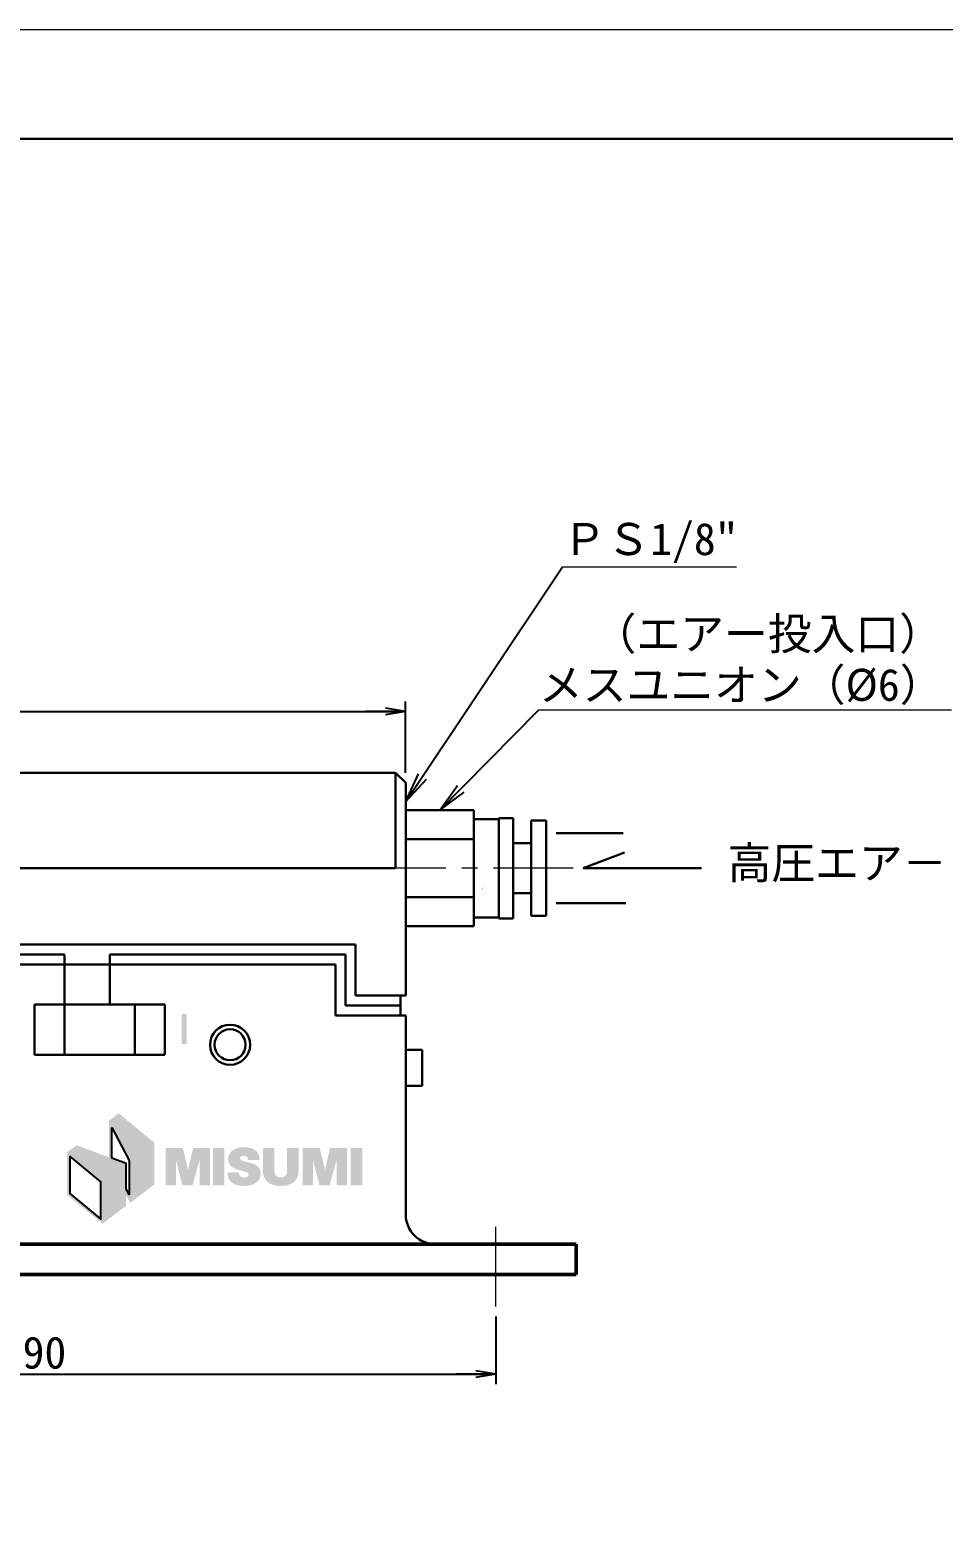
# Model space of a CAD drawing. Extents: x -210 to 210, y -148 to 148.
# Drawn here: x 5.1 to 96.1, y 0 to 148.5 of the extents above; entities that cross this region are included whole.
import ezdxf
from ezdxf.enums import TextEntityAlignment as Align

# ---------------------------------------------------------------- set-up
doc = ezdxf.new("R2010")
doc.units = 0
doc.header["$LTSCALE"] = 0.25
doc.linetypes.add('CENTER', pattern=[50.8, 31.75, -6.35, 6.35, -6.35])
doc.linetypes.add('PHANTOM', pattern=[63.5, 31.75, -6.35, 6.35, -6.35, 6.35, -6.35])
doc.layers.get('0').update_dxf_attribs({"linetype": 'CONTINUOUS'})
doc.layers.get('DEFPOINTS').update_dxf_attribs({"linetype": 'CONTINUOUS'})
doc.layers.add('3', color=7, linetype='CONTINUOUS')
doc.layers.add('印刷部分', color=160, linetype='CONTINUOUS')
doc.layers.add('KCAD_DIMS', color=134, linetype='CONTINUOUS', lineweight=30)
doc.layers.add('KCAD_ZUWAKU', color=1, linetype='CONTINUOUS', plot=False)
doc.styles.add('KCADTEXTSTANDARD', font='txt.shx', dxfattribs={"bigfont": 'bigfont.shx'})
doc.styles.get("Standard").update_dxf_attribs({"font": 'MS Mincho.ttf', "bigfont": 'bigfont.shx'})
doc.dimstyles.get("Standard").update_dxf_attribs({"dimtxt": 0.18, "dimasz": 0.18, "dimexe": 0.18, "dimexo": 0.0625, "dimgap": 0.09, "dimtad": 0, "dimtih": 1, "dimtoh": 1, "dimdec": 4, "dimzin": 0, "dimdsep": 46, "dimtxsty": 'STANDARD', "dimcen": 0.09, "dimadec": 0, "dimazin": 0, "dimtfac": 1, "dimtdec": 4, "dimtofl": 0, "dimtmove": 0, "dimatfit": 3, "dimfxl": 1, "dimtolj": 1, "dimtzin": 0, "dimarcsym": 0})

# ---------------------------------------------------------------- blocks, each defined once
blk = doc.blocks.new('KCAD_OPEN')
at = {"color": 0, "linetype": 'Continuous', "lineweight": -2}
for q in [(-1, 0.158384), (-1, 0), (-1, -0.158384)]:
    blk.add_line((0, 0), q, dxfattribs=at)
blk = doc.blocks.new('AI9-BLK11')
at = {"layer": '印刷部分'}
for points in [[(-7.06, 1.85), (-7.57, -0.32), (-8.09, 1.85), (-9.79, 1.85), (-9.79, -1.85), (-8.77, -1.85), (-8.77, 0.67), (-8.12, -1.85), (-7.12, -1.85), (-6.41, 0.68), (-6.41, -1.85), (-5.39, -1.85), (-5.39, 1.85)], [(-5.08, 1.85), (-5.08, -1.85), (-3.94, -1.85), (-3.94, 1.85)], [(6.59, 1.85), (6.09, -0.32), (5.56, 1.85), (3.86, 1.85), (3.86, -1.85), (4.88, -1.85), (4.88, 0.67), (5.54, -1.85), (6.54, -1.85), (7.24, 0.68), (7.24, -1.85), (8.26, -1.85), (8.26, 1.85)], [(8.65, 1.85), (8.65, -1.85), (9.79, -1.85), (9.79, 1.85)]]:
    blk.add_hatch(color=7, dxfattribs=at).paths.add_polyline_path(points)
h = blk.add_hatch(color=7, dxfattribs=at)
edge = h.paths.add_edge_path()
edge.add_spline(control_points=[(-1.63, 0.44), (-1.71, 0.46), (-1.79, 0.48), (-1.86, 0.5), (-2.16, 0.57), (-2.38, 0.65), (-2.38, 0.84), (-2.38, 0.97), (-2.22, 1.09), (-2.03, 1.09), (-1.89, 1.09), (-1.78, 1.05), (-1.71, 0.99), (-1.63, 0.93), (-1.6, 0.85), (-1.6, 0.74), (-1.6, 0.74), (-1.61, 0.66), (-1.61, 0.66), (-1.61, 0.66), (-0.47, 0.66), (-0.47, 0.66), (-0.47, 0.66), (-0.47, 0.73), (-0.47, 0.73), (-0.45, 1.05), (-0.53, 1.31), (-0.72, 1.51), (-1.04, 1.85), (-1.58, 1.93), (-1.97, 1.93), (-2.97, 1.93), (-3.53, 1.52), (-3.57, 0.78), (-3.57, 0.35), (-3.36, 0), (-2.99, -0.16), (-2.7, -0.28), (-2.42, -0.35), (-2.18, -0.41), (-1.74, -0.51), (-1.53, -0.57), (-1.53, -0.81), (-1.53, -1), (-1.79, -1.09), (-1.97, -1.09), (-2.15, -1.09), (-2.29, -1.04), (-2.38, -0.94), (-2.46, -0.87), (-2.49, -0.77), (-2.49, -0.65), (-2.49, -0.65), (-2.49, -0.57), (-2.49, -0.57), (-2.49, -0.57), (-3.63, -0.57), (-3.63, -0.57), (-3.63, -0.57), (-3.63, -0.65), (-3.63, -0.65), (-3.61, -1.5), (-3.06, -1.93), (-1.98, -1.93), (-0.99, -1.93), (-0.34, -1.46), (-0.34, -0.75), (-0.34, 0.15), (-1.06, 0.31), (-1.63, 0.44)], knot_values=[0, 0, 0, 0, 1, 1, 1, 2, 2, 2, 3, 3, 3, 4, 4, 4, 5, 5, 5, 6, 6, 6, 7, 7, 7, 8, 8, 8, 9, 9, 9, 10, 10, 10, 11, 11, 11, 12, 12, 12, 13, 13, 13, 14, 14, 14, 15, 15, 15, 16, 16, 16, 17, 17, 17, 18, 18, 18, 19, 19, 19, 20, 20, 20, 21, 21, 21, 22, 22, 22, 23, 23, 23, 23], degree=3, periodic=0)
h = blk.add_hatch(color=7, dxfattribs=at)
edge = h.paths.add_edge_path()
edge.add_spline(control_points=[(2.31, 1.85), (2.31, 1.85), (2.31, -0.42), (2.31, -0.42), (2.3, -0.72), (2.18, -1.09), (1.67, -1.09), (1.16, -1.09), (1.05, -0.72), (1.04, -0.42), (1.04, -0.42), (1.04, 1.85), (1.04, 1.85), (1.04, 1.85), (-0.1, 1.85), (-0.1, 1.85), (-0.1, 1.85), (-0.1, -0.47), (-0.1, -0.47), (-0.09, -1.38), (0.57, -1.93), (1.67, -1.93), (2.78, -1.93), (3.44, -1.38), (3.45, -0.47), (3.45, -0.47), (3.45, 1.85), (3.45, 1.85), (3.45, 1.85), (2.31, 1.85), (2.31, 1.85)], knot_values=[0, 0, 0, 0, 1, 1, 1, 2, 2, 2, 3, 3, 3, 4, 4, 4, 5, 5, 5, 6, 6, 6, 7, 7, 7, 8, 8, 8, 9, 9, 9, 10, 10, 10, 10], degree=3, periodic=0)
blk = doc.blocks.new('AI9-BLK10')
at = {"layer": '印刷部分'}
h = blk.add_hatch(color=7, dxfattribs=at)
edge = h.paths.add_edge_path()
edge.add_spline(control_points=[(-6.300994, -1.467266), (-6.300994, -1.467266), (-8.233348, -2.958993), (-8.233348, -2.958993), (-8.233348, -2.958993), (-8.233348, 0.757576), (-8.233348, 0.757576), (-8.233348, 0.757576), (-6.300994, 2.225876), (-6.300994, 2.225876), (-6.300994, 2.225876), (-6.300994, -1.467266), (-6.300994, -1.467266)], knot_values=[0, 0, 0, 0, 1, 1, 1, 2, 2, 2, 3, 3, 3, 4, 4, 4, 4], degree=3, periodic=0)
edge = h.paths.add_edge_path()
edge.add_spline(control_points=[(-10.205665, 4.638132), (-10.205665, 4.638132), (-9.545929, 5.143872), (-9.545929, 5.143872), (-9.545929, 5.143872), (-6.349914, 2.519398), (-6.349914, 2.519398), (-6.349914, 2.519398), (-8.331188, 1.051788), (-8.331188, 1.051788), (-8.331188, 1.051788), (-10.205665, 4.638132), (-10.205665, 4.638132)], knot_values=[0, 0, 0, 0, 1, 1, 1, 2, 2, 2, 3, 3, 3, 4, 4, 4, 4], degree=3, periodic=0)
edge = h.paths.add_edge_path()
edge.add_spline(control_points=[(-8.526525, -2.584855), (-8.526525, -2.584855), (-8.820047, -2.014347), (-8.820047, -2.014347), (-8.820047, -2.014347), (-8.820047, 0.488859), (-8.820047, 0.488859), (-8.820047, 0.488859), (-10.238393, 1.026983), (-10.238393, 1.026983), (-10.238393, 1.026983), (-10.238393, 4.084161), (-10.238393, 4.084161), (-10.238393, 4.084161), (-8.526525, 0.807186), (-8.526525, 0.807186), (-8.526525, 0.807186), (-8.526525, -2.584855), (-8.526525, -2.584855)], knot_values=[0, 0, 0, 0, 1, 1, 1, 2, 2, 2, 3, 3, 3, 4, 4, 4, 5, 5, 5, 6, 6, 6, 6], degree=3, periodic=0)
edge = h.paths.add_edge_path()
edge.add_spline(control_points=[(-9.113914, -3.594957), (-9.113914, -3.594957), (-11.061771, -5.070836), (-11.061771, -5.070836), (-11.061771, -5.070836), (-11.061771, -1.370114), (-11.061771, -1.370114), (-11.061771, -1.370114), (-9.113914, 0.097496), (-9.113914, 0.097496), (-9.113914, 0.097496), (-9.113914, -3.594957), (-9.113914, -3.594957)], knot_values=[0, 0, 0, 0, 1, 1, 1, 2, 2, 2, 3, 3, 3, 4, 4, 4, 4], degree=3, periodic=0)
edge = h.paths.add_edge_path()
edge.add_spline(control_points=[(-14.322554, 1.540302), (-14.322554, 1.540302), (-13.686934, 2.029506), (-13.686934, 2.029506), (-13.686934, 2.029506), (-9.23587, 0.366214), (-9.23587, 0.366214), (-9.23587, 0.366214), (-11.167535, -1.100708), (-11.167535, -1.100708), (-11.167535, -1.100708), (-14.322554, 1.540302), (-14.322554, 1.540302)], knot_values=[0, 0, 0, 0, 1, 1, 1, 2, 2, 2, 3, 3, 3, 4, 4, 4, 4], degree=3, periodic=0)
edge = h.paths.add_edge_path()
edge.add_spline(control_points=[(-11.339101, -5.038452), (-11.339101, -5.038452), (-14.420739, -2.494594), (-14.420739, -2.494594), (-14.420739, -2.494594), (-14.420739, 1.222664), (-14.420739, 1.222664), (-14.420739, 1.222664), (-11.339101, -1.320505), (-11.339101, -1.320505), (-11.339101, -1.320505), (-11.339101, -5.038452), (-11.339101, -5.038452)], knot_values=[0, 0, 0, 0, 1, 1, 1, 2, 2, 2, 3, 3, 3, 4, 4, 4, 4], degree=3, periodic=0)
edge = h.paths.add_edge_path(flags=16)
edge.add_spline(control_points=[(-6.008849, 2.592434), (-6.008849, 2.592434), (-9.553853, 5.502851), (-9.553853, 5.502851), (-9.553853, 5.502851), (-10.53226, 4.752509), (-10.53226, 4.752509), (-10.53226, 4.752509), (-10.53226, 1.118623), (-10.53226, 1.118623), (-10.53226, 1.118623), (-13.736199, 2.323028), (-13.736199, 2.323028), (-13.736199, 2.323028), (-14.713917, 1.613338), (-14.713917, 1.613338), (-14.713917, 1.613338), (-14.713917, -2.600703), (-14.713917, -2.600703), (-14.713917, -2.600703), (-11.167535, -5.502851), (-11.167535, -5.502851), (-11.167535, -5.502851), (-8.811779, -3.709334), (-8.811779, -3.709334), (-8.811779, -3.709334), (-8.811779, -2.673739), (-8.811779, -2.673739), (-8.811779, -2.673739), (-8.404569, -3.42408), (-8.404569, -3.42408), (-8.404569, -3.42408), (-6.007471, -1.589912), (-6.007471, -1.589912), (-6.007471, -1.589912), (-6.008849, 2.592434), (-6.008849, 2.592434)], knot_values=[0, 0, 0, 0, 1, 1, 1, 2, 2, 2, 3, 3, 3, 4, 4, 4, 5, 5, 5, 6, 6, 6, 7, 7, 7, 8, 8, 8, 9, 9, 9, 10, 10, 10, 11, 11, 11, 12, 12, 12, 12], degree=3, periodic=0)
at = {"layer": '印刷部分', "color": 7}
blk.add_blockref('AI9-BLK11', (4.925109, 0.188447), dxfattribs=at)
blk = doc.blocks.new('KCAD_OPEN_2')
at = {"color": 0, "linetype": 'Continuous', "lineweight": -2}
for p, q in [((-2, 0), (-4, 0)), ((0, 0), (-2, 0.32)), ((0, 0), (-2, 0)), ((0, 0), (-2, -0.32))]:
    blk.add_line(p, q, dxfattribs=at)
blk = doc.blocks.new('*D48')
at = {"layer": 'DEFPOINTS', "color": 0, "linetype": 'Continuous', "lineweight": 30}
for p in [(42.55, 80.53), (42.55, 73.41), (-55.45, 70.8)]:
    blk.add_point(p, dxfattribs=at)
at = {"layer": 'KCAD_DIMS', "color": 0, "linetype": 'Continuous', "lineweight": -2}
for p, q in [((-55.45, 71.8), (-55.45, 81.53)), ((-54.45, 80.53), (41.55, 80.53)), ((42.55, 74.41), (42.55, 81.53))]:
    blk.add_line(p, q, dxfattribs=at)
at = {"layer": 'KCAD_DIMS', "color": 0, "linetype": 'Continuous', "lineweight": -2, "rotation": 180}
blk.add_blockref('KCAD_OPEN_2', (-55.45, 80.53), dxfattribs=at)
at = {"layer": 'KCAD_DIMS', "color": 0, "linetype": 'Continuous', "lineweight": -2}
blk.add_blockref('KCAD_OPEN_2', (42.55, 80.53), dxfattribs=at)
at = {"layer": 'KCAD_DIMS', "color": 0, "linetype": 'Continuous', "insert": (-6.45, 82.66), "char_height": 3.2, "attachment_point": 5}
blk.add_mtext('\\A1;98', dxfattribs=at)
blk = doc.blocks.new('*D49')
at = {"layer": 'DEFPOINTS', "color": 0, "linetype": 'Continuous', "lineweight": 30}
for p in [(-38.45, 21.22), (51.55, 21.22), (51.55, 14.46)]:
    blk.add_point(p, dxfattribs=at)
at = {"layer": 'KCAD_DIMS', "color": 0, "linetype": 'Continuous', "lineweight": -2}
for p, q in [((-38.45, 20.22), (-38.45, 13.46)), ((51.55, 20.22), (51.55, 13.46)), ((-37.45, 14.46), (50.55, 14.46))]:
    blk.add_line(p, q, dxfattribs=at)
at = {"layer": 'KCAD_DIMS', "color": 0, "linetype": 'Continuous', "lineweight": -2, "rotation": 180}
blk.add_blockref('KCAD_OPEN_2', (-38.45, 14.46), dxfattribs=at)
at = {"layer": 'KCAD_DIMS', "color": 0, "linetype": 'Continuous', "lineweight": -2}
blk.add_blockref('KCAD_OPEN_2', (51.55, 14.46), dxfattribs=at)
at = {"layer": 'KCAD_DIMS', "color": 0, "linetype": 'Continuous', "insert": (6.55, 16.59), "char_height": 3.2, "attachment_point": 5}
blk.add_mtext('\\A1;90', dxfattribs=at)

msp = doc.modelspace()

# ---------------------------------------------------------------- hatches: boundary and pattern name
at = {"layer": '印刷部分', "linetype": 'Continuous'}
msp.add_hatch(color=7, dxfattribs=at).paths.add_polyline_path([(20.2297, 47.3853), (20.73, 47.3853), (20.73, 50.3866), (20.2297, 50.3866)])
at = {"layer": '印刷部分'}
for color, points in [(164, [(13.9599, 40.1066), (13.3001, 39.6009), (15.1746, 36.0145), (17.1559, 37.4821)]), (40, [(17.2048, 37.1886), (17.2048, 33.4955), (15.2725, 32.0037), (15.2725, 35.7203)]), (164, [(9.1833, 36.503), (9.8189, 36.9922), (14.2699, 35.329), (12.3383, 33.862)]), (40, [(12.444, 33.5926), (14.3919, 35.0602), (14.3919, 31.3678), (12.444, 29.8919)])]:
    msp.add_hatch(color=color, dxfattribs=at).paths.add_polyline_path(points)

# ---------------------------------------------------------------- linework, layer by layer
at = {"color": 3, "linetype": 'Continuous', "lineweight": 30}
for p, q in [((199.0712, 137.6207), (-198.4288, 137.6207)), ((-28.4477, 74.4064), (41.5523, 74.4064)), ((41.5523, 74.4064), (42.5523, 73.4064)), ((41.5523, 74.4064), (41.5523, 64.9064)), ((42.5523, 56.4064), (42.5523, 73.4064)), ((-29.4477, 64.9064), (41.5523, 64.9064)), ((8.5523, 56.3064), (8.5523, 46.3064)), ((42.5523, 56.4064), (42.5523, 52.2064)), ((42.0523, 52.2064), (42.0523, 50.2064)), ((5.5521, 51.3064), (5.5521, 46.3064)), ((15.5522, 51.3064), (15.5522, 46.3064)), ((18.5526, 51.3064), (18.5526, 46.3064)), ((42.5523, 50.2064), (42.5523, 30.0064))]:
    msp.add_line(p, q, dxfattribs=at)
at = {"color": 134, "linetype": 'Continuous', "lineweight": 15}
for p, q in [((58.1908, 94.9492), (75.5256, 94.9492)), ((55.8317, 80.7085), (96.9379, 80.7085))]:
    msp.add_line(p, q, dxfattribs=at)
at = {"color": 7, "linetype": 'PHANTOM', "lineweight": 30}
for p, q in [((57.5523, 68.4064), (64.2127, 68.4064)), ((57.5523, 61.4064), (64.5065, 61.4064))]:
    msp.add_line(p, q, dxfattribs=at)
at = {"color": 7, "linetype": 'Continuous', "lineweight": 30}
for p, q in [((60.2296, 64.9064), (64.3779, 66.4615)), ((72.0523, 64.9064), (60.2296, 64.9064)), ((8.5523, 56.3064), (8.5523, 51.3064)), ((13.0523, 51.3064), (13.0523, 56.3064)), ((8.5523, 51.3064), (13.0523, 51.3064)), ((42.5523, 41.3064), (42.5523, 50.2064)), ((44.2023, 46.8081), (42.5523, 46.8081)), ((42.5523, 46.8081), (42.5523, 43.2081)), ((44.2023, 43.2081), (44.2023, 46.8081)), ((42.5523, 43.2081), (44.2023, 43.2081))]:
    msp.add_line(p, q, dxfattribs=at)
at = {"color": 134, "linetype": 'CENTER', "lineweight": 15}
for p, q in [((59.2513, 64.9064), (-60.5876, 64.9064)), ((51.5523, 21.2171), (51.5523, 30.2591))]:
    msp.add_line(p, q, dxfattribs=at)
at = {"color": 1, "linetype": 'Continuous', "lineweight": 30}
for p, q in [((9.5523, 57.3064), (-28.9477, 57.3064)), ((37.5523, 57.3064), (9.5523, 57.3064)), ((37.5523, 57.3064), (37.5523, 52.2064)), ((13.0523, 51.3064), (13.0523, 56.3064)), ((37.5523, 52.2064), (42.5523, 52.2064)), ((8.5523, 51.3064), (5.5521, 51.3064)), ((18.5526, 51.3064), (13.0523, 51.3064)), ((5.5521, 46.3064), (18.5526, 46.3064))]:
    msp.add_line(p, q, dxfattribs=at)
at = {"color": 2, "linetype": 'Continuous', "lineweight": 30}
for p, q in [((-29.4477, 55.3064), (35.5523, 55.3064)), ((8.5523, 56.3064), (-28.9477, 56.3064)), ((36.5523, 56.3064), (13.0523, 56.3064)), ((35.5523, 55.3064), (35.5523, 50.2064)), ((36.5523, 56.3064), (36.5523, 51.2064)), ((36.5523, 51.2064), (42.0523, 51.2064)), ((35.5523, 50.2064), (42.5523, 50.2064))]:
    msp.add_line(p, q, dxfattribs=at)
at = {"color": 7, "linetype": 'Continuous', "lineweight": 50}
for p, q in [((59.5523, 27.4064), (-32.4477, 27.4064)), ((59.5523, 24.4064), (59.5523, 27.4064)), ((59.5523, 24.4064), (-46.4477, 24.4064))]:
    msp.add_line(p, q, dxfattribs=at)
at = {"color": 2, "linetype": 'Continuous', "lineweight": 30}
msp.add_circle((25.0523, 47.3064), 2, dxfattribs=at)
at = {"color": 1, "linetype": 'Continuous', "lineweight": 30}
msp.add_circle((25.0523, 47.3064), 1.55, dxfattribs=at)
at = {"color": 3, "linetype": 'Continuous', "lineweight": 30}
msp.add_arc((45.5523, 30.4064), 3, 180, 270, dxfattribs=at)
at = {"layer": '3', "color": 7, "linetype": 'Continuous', "lineweight": 30}
for p, q in [((49.3523, 70.6799), (42.5523, 70.6799)), ((42.5523, 70.6799), (42.5523, 59.1329)), ((49.3523, 70.6799), (49.3523, 59.1329)), ((51.8523, 69.8064), (49.3523, 69.8064)), ((51.8523, 69.9064), (51.8523, 59.9064)), ((53.2523, 69.9064), (51.8523, 69.9064)), ((53.2523, 69.9064), (53.2523, 59.9064)), ((55.0523, 69.6564), (55.0523, 60.1564)), ((55.0523, 69.6564), (56.5523, 69.6564)), ((56.5523, 69.6564), (56.5523, 60.1564)), ((49.3523, 67.7932), (42.5523, 67.7932)), ((53.2523, 67.4064), (55.0523, 67.4064)), ((53.2523, 62.4064), (55.0523, 62.4064)), ((49.3523, 62.0197), (42.5523, 62.0197)), ((51.8523, 60.0064), (49.3523, 60.0064)), ((53.2523, 59.9064), (51.8523, 59.9064)), ((55.0523, 60.1564), (56.5523, 60.1564)), ((49.3523, 59.1329), (42.5523, 59.1329))]:
    msp.add_line(p, q, dxfattribs=at)
at = {"layer": 'KCAD_ZUWAKU', "linetype": 'Continuous', "lineweight": 0}
msp.add_lwpolyline([(-210, -148.5), (210, -148.5), (210, 148.5), (-210, 148.5)], close=True, dxfattribs=at)
at = {"layer": '印刷部分', "color": 7}
for points in [[(13.2674, 39.0469), (14.9793, 35.7699), (14.9793, 32.3779), (14.6858, 32.9484), (14.6858, 35.4516), (13.2674, 35.9897)], [(9.0851, 36.1854), (9.0851, 32.4681), (12.1667, 29.9243), (12.1667, 33.6422)]]:
    msp.add_lwpolyline(points, close=True, dxfattribs=at)

# ---------------------------------------------------------------- block references
msp.add_blockref('AI9-BLK10', (23.5058, 34.9627), dxfattribs=at)

# ---------------------------------------------------------------- texts
at = {"color": 7, "linetype": 'Continuous', "lineweight": 30}
for s, p in [('（エアー投入口）', (61.1824, 88.2864)), ('高圧エア－', (74.6334, 65.44))]:
    msp.add_text(s, height=3.2, dxfattribs=at).set_placement(p, align=Align.MIDDLE_LEFT)
at = {"color": 134, "linetype": 'Continuous', "lineweight": 15, "char_height": 3.2, "attachment_point": 7}
for s, insert in [('\\W1;\\W1;ＰＳ1/8"', (58.1908, 95.3492)), ('\\W1;\\W1;メスユニオン（\\W1;%%C\\W1;6）', (55.8317, 81.1736))]:
    msp.add_mtext(s, dxfattribs=dict(at, insert=insert))
at = {"layer": '3', "color": 7, "linetype": 'Continuous', "lineweight": 30, "style": 'KCADTEXTSTANDARD', "width": 0.8512}
msp.add_text('ＫＱＨ０４－０１', height=0.09, rotation=270, dxfattribs=at).set_placement((50.177, 63.1074))

# ---------------------------------------------------------------- dimensions: what is measured, and where the dimension line sits
at = {"layer": 'KCAD_DIMS', "linetype": 'Continuous'}
for base, p1, p2, picture, middle in [((42.5523, 80.5254), (-55.4477, 70.802), (42.5523, 73.4064), '*D48', (-6.4477, 82.6587)), ((51.5523, 14.4557), (-38.4477, 21.2171), (51.5523, 21.2171), '*D49', (6.5523, 16.589))]:
    dim = msp.add_linear_dim(base=base, p1=p1, p2=p2, dimstyle='STANDARD', override={"dimtxt": 3.2, "dimasz": 1, "dimexe": 1, "dimexo": 1, "dimgap": 0.5333, "dimtad": 1, "dimtih": 0, "dimtoh": 0, "dimdec": 3, "dimzin": 8, "dimpost": '<>', "dimblk1": 'KCAD_OPEN_2', "dimblk2": 'KCAD_OPEN_2', "dimsah": 1, "dimcen": 2.5, "dimadec": 3, "dimazin": 2, "dimtfac": 0.667, "dimtdec": 3, "dimtix": 1, "dimtofl": 1, "dimatfit": 2, "dimldrblk": 'KCAD_OPEN', "dimtvp": 0, "dimtzin": 8}, dxfattribs=at)
    dim.commit()
    dim.dimension.update_dxf_attribs({"geometry": picture, "text_midpoint": middle})

# ---------------------------------------------------------------- leaders
at = {"color": 134, "linetype": 'Continuous', "lineweight": 15}
for points in [[(42.5523, 71.5471), (58.1908, 94.9492)], [(45.9523, 70.6799), (55.8317, 80.7085)]]:
    msp.add_leader(points, dimstyle='STANDARD', override={"dimscale": 1, "dimasz": 3, "dimtad": 0, "dimclrd": 0, "dimldrblk": 'KCAD_OPEN'}, dxfattribs=at)

doc.saveas('drawing.dxf')
